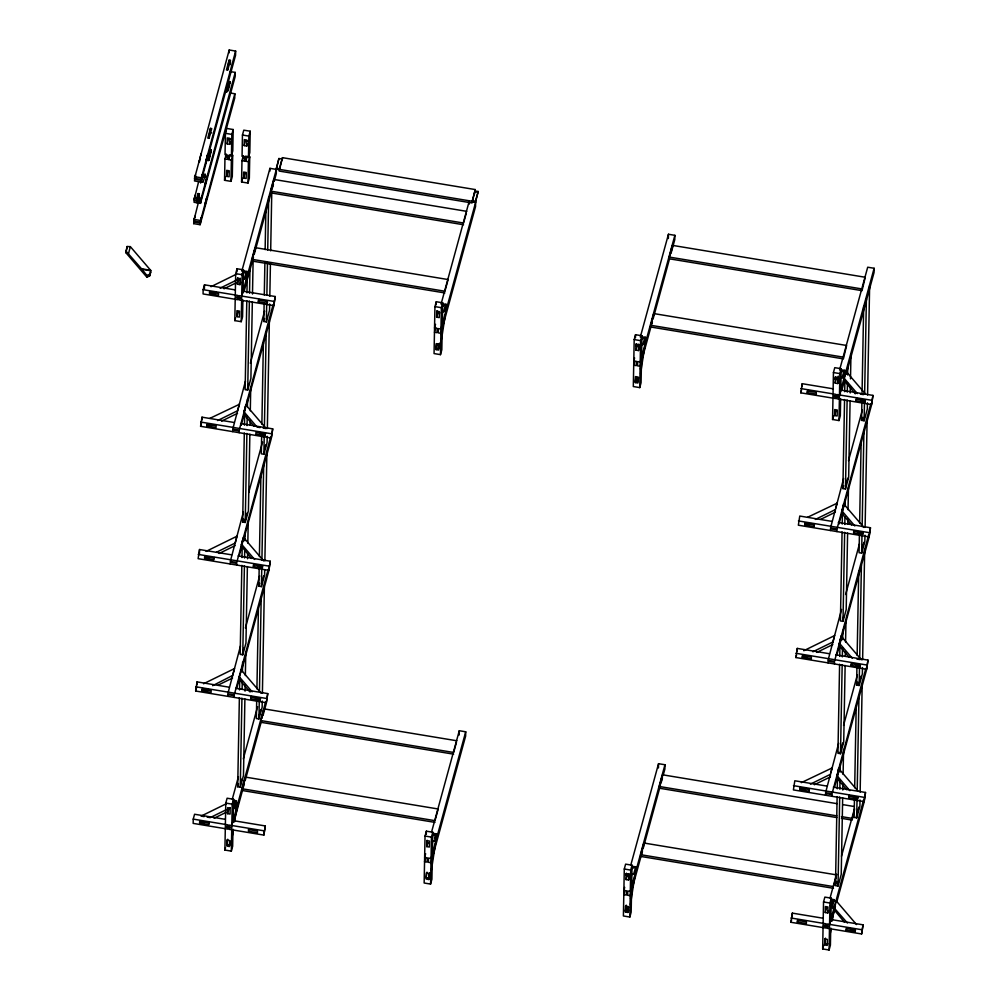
<?xml version="1.0" encoding="UTF-8"?>
<svg xmlns="http://www.w3.org/2000/svg" width="1000" height="1000" viewBox="0 0 1000 1000"><rect width="100%" height="100%" fill="white"/><g stroke="black" fill="none" stroke-linecap="round" stroke-linejoin="round"><path stroke-width="1.5" d="M150.612 272.438L149.675 275.875L146.925 277.225L125.875 252.7L127.125 246.525L130.338 246.625L150.65 270.3L150.6 272.863M127.125 246.525L125.875 252.7M125.913 251L141.562 268.8L150.65 270.3M146.925 277.225L146.962 275.525L141.562 268.8M149.675 275.875L150.65 270.725L141.55 269.225M230.975 93.125L234.838 93.763L234.75 98.025L200.1 224.7L193.675 223.637L194.375 219.488M200.1 224.7L201.488 217.262L200.15 222.138L193.725 221.075L198.65 201.488M196.688 200.15L198.062 193.575L199.338 193.787L197.925 202.925L200.5 203.35L201.875 195.912L200.55 200.787L197.975 200.362L199.312 195.487L198.025 195.275L196.688 200.15L194.125 199.725L198.637 181.625M195.5 175.575L194.475 180.938L200.9 182L235.55 55.338L235.637 51.062L229.2 50L194.525 178.375L200.95 179.438L202.275 174.562L202.262 175.425M195.037 217.05L195.05 216.2L193.725 221.075M195.438 195.712L195.45 194.85L194.125 199.725M196.675 201L194.1 200.575L194.075 202.288L196.65 202.712L198.012 196.137L199.3 196.35M197.975 200.362L199.338 193.787M198.062 193.575L196.65 202.712M199.325 160.413L199.3 162.113L200.413 158.025M200.588 183.05L202.75 173.975L205.312 174.4L205.263 177.387L202.688 176.962M201.163 155.3L201.188 153.588L199.7 159.05M200.15 222.138L234.838 93.763M200.55 200.787L235.238 72.412L230.087 71.562M200.9 182L200.938 180.287L194.5 179.225M200.95 179.438L235.637 51.062M202.75 173.975L201.6 182.138M193.238 819.112L193.162 823.388L227.875 829.125L227.95 824.862L193.238 819.112L194.575 814.25L225.188 819.312M235.613 688.263L267.75 693.587L266.337 702.725L195.637 691.025L197.05 681.888L229.188 687.2M231.663 554.85L199.525 549.525L198.113 558.675L268.825 570.363L270.238 561.225L238.1 555.913M240.575 423.55L272.712 428.862L271.3 438.013L200.588 426.312L202 417.175L234.137 422.488M203.15 289.688L203.075 293.95L237.775 299.7L237.862 295.425L203.15 289.688L204.488 284.812L235.087 289.875M197 684.737L197.05 681.888M199.45 553.8L199.525 549.525M201.95 420.012L202 417.175M204.4 289.075L204.488 284.812M208.487 157.425L210.05 149.725L211.337 149.938L209.013 160.425M208.85 138.212L210.45 128.375L211.737 128.588L209.075 138.338L207.787 138.125L210.45 128.375M210.65 152.387L210.025 151.425M202.087 690.812L202.125 689.1L211.125 690.588L211.088 692.3L202.087 690.812L202.763 688.375M207.05 426.087L207.075 424.387L216.075 425.875L216.038 427.587L207.05 426.087L207.712 423.663M206.012 821.775L201.9 823.8L201.925 822.087M208.487 689.412L204.375 691.438L204.412 689.725M209.6 557.737L206.85 559.075L206.887 557.375M213.45 424.7L209.325 426.725L209.363 425.012M215.925 292.337L211.8 294.363L211.838 292.65M208.612 824.663L208.65 822.95L199.65 821.462L199.613 823.162L208.612 824.663L209.275 822.225M213.562 559.938L213.6 558.237L204.6 556.75L204.562 558.45L213.562 559.938L214.237 557.5M212.638 685.688L232.625 675.462L234.5 668.575L203.562 683.763M230.975 181.363L231.375 160.012L232.7 155.137L232.3 176.488L230.975 181.363L224.55 180.287L224.95 158.95L226.275 154.075L226.225 157.125M231.375 160.012L228.8 159.588L228.875 155.312L231.45 155.738L232.787 150.863L233.188 129.525L226.75 128.45L225.425 133.325L225.025 154.675L227.6 155.1L227.512 159.375L224.95 158.95M226.55 176.337L226.663 170.362L229.237 170.787L229.125 176.762L226.55 176.337L227.887 171.475M227.162 143.9L227.275 137.912L229.838 138.338L229.725 144.325L227.162 143.9L228.487 139.025L231.062 139.45M229.15 52.85L229.2 50M228.675 83.65L228.713 81.512L230 81.725L229.95 83.863L228.675 83.65L226.388 92M230.312 64.65L230.4 60.388L229.112 60.175L227.512 70.013M229.3 84.188L228.675 83.225M231.45 155.738L231.85 134.388L233.188 129.525M235.238 72.412L235.15 76.675L200.5 203.35M232.975 829.463L232.662 846.237L231.325 851.112L224.9 850.05L225.338 827L227.9 827.425M233.113 822.337L233.538 799.275L227.113 798.213L225.775 803.088L225.35 826.137L227.925 826.562M227.775 696.35L227.812 694.638L234.237 695.7L234.2 697.412M230.25 563.987L230.287 562.275L236.713 563.337L236.688 565.05M232.725 431.625L232.763 429.925L239.188 430.988L239.163 432.688M242.887 300.038L242.562 316.812L241.238 321.675L234.812 320.613L235.238 297.562L237.812 297.987M243.012 292.9L243.45 269.837L237.025 268.775L235.688 273.65L235.25 296.712L237.825 297.137M236.962 271.825L237.025 268.775M230.138 807.812L230.087 814.075L227.512 813.65L227.625 807.675L230.2 808.1M236.812 316.663L236.925 310.688L239.5 311.112L239.387 317.087L236.812 316.663L238.15 311.8M237.425 284.212L237.537 278.238L240.113 278.663L240 284.637L237.425 284.212L238.75 279.35L237.413 280.012L237.75 277.863M248 183.062L248.4 161.713L245.825 161.287L247.162 156.412L249.737 156.838L249.338 178.188L248 183.062L241.575 182L241.975 160.65L243.3 155.775L243.25 158.825M245.825 161.287L245.912 157.012L248.475 157.438L249.812 152.575L250.212 131.225L243.787 130.162L242.45 135.025L242.05 156.375L244.625 156.8L244.537 161.075L241.975 160.65M235.087 543.525L236.988 536.213L206.038 551.4M239.45 404.275L209.85 418.375M243.575 178.05L243.688 172.062L246.262 172.488L246.15 178.475L243.575 178.05L244.913 173.175M244.188 145.6L244.3 139.625L246.875 140.05L246.762 146.025L244.188 145.6L245.525 140.725L248.088 141.15M231.325 851.112L231.762 828.062L229.188 827.638M233.538 799.275L232.213 804.15L231.775 827.2L229.2 826.775M241.238 321.675L241.663 298.625L239.1 298.2M243.45 269.837L242.113 274.713L241.688 297.775L239.112 297.35M245.238 156.925L245.263 156.075M233.95 801.675L233.975 800.387L236.537 800.812L234.412 808.612M233.962 808.062L235.212 801.888L235.188 803.587M246.525 157.137L246.537 156.287M248.475 157.438L248.875 136.088L250.212 131.225M241.45 546.287L251.525 558.475M263.688 560.938L243.375 537.263L241.475 544.587L243.025 539.062M244.013 412.163L243.912 414.363L254 426.112M243.95 412.225L245.85 404.913L266.163 428.575L263.137 428.075M239.025 678.587L239.013 676.513L252.125 691.787M241.5 546.225L241.537 544.525M244.9 698.938L243.475 775.487L240.275 787.175L237.7 786.75L239.375 697.712M239.513 689.9L239.725 678.975M241.85 565.35L240.175 654.388L242.75 654.812L245.95 643.125L247.387 566.587M241.988 557.55L242.2 546.613M249.862 434.225L248.425 510.763L245.225 522.463L242.662 522.038L244.325 433M244.475 425.188L244.675 414.25M246.8 300.637L245.138 389.675L247.7 390.1L250.9 378.413L252.338 301.863M246.95 292.825L247.213 278.775M240.888 671.762L240.9 669.625L261.212 693.3M240.275 787.175L241.938 698.138M242.113 688.763L242.262 680.962M242.438 671.587L242.613 662.212M242.75 654.812L244.412 565.775M244.562 557.975L244.713 550.163M244.887 540.788L245.037 532.975M245.225 522.463L246.9 433.425M247.037 425.613L247.213 416.238M247.387 406.863L247.537 399.062M247.7 390.1L249.375 301.062M249.513 293.25L249.988 268.263M434.975 822.387L242.15 790.487L242.175 788.775L245.375 777.087L438.2 808.988L435 820.675L242.175 788.775M444.875 292.95L252.05 261.05L252.087 259.337L255.287 247.65L448.113 279.55L444.913 291.238L252.087 259.337M245.05 691.137L245.175 684.887M245.35 675.512L245.787 652.087M247.525 558.775L247.613 554.087M247.825 543.15L248.225 521.287M250.037 424.85L250.125 420.163M250.3 410.8L250.738 387.362M252.488 294.062L253.1 261.25M245.1 778.487L242.15 790.487M255.012 249.05L253.85 254.088M255.287 247.65L252.05 261.05M250.938 698.888L250.975 697.188L259.975 698.675L259.938 700.375L250.938 698.888L251.612 696.45M253.412 566.538L253.45 564.825L262.45 566.312L262.413 568.025L253.412 566.538L254.088 564.1M258.375 301.812L258.4 300.113L267.4 301.6L267.375 303.3L258.375 301.812L259.037 299.375M256.712 699.8L256.363 718.55L258.938 718.975L262.137 707.275L262.25 701.025M256.913 688.863L258.412 609.2M264.7 570.237L264.613 574.925L261.413 586.613L258.837 586.188L259.163 569M259.4 556.512L260.95 473.725M261.663 435.087L261.312 453.825L263.888 454.25L267.087 442.562L267.2 436.312M261.875 424.15L263.387 342.925M269.675 303.95L269.562 310.2L266.363 321.9L263.788 321.475L264.15 302.725M264.288 294.913L264.9 262.113M265.138 249.613L265.9 209M260.225 698.875L257.488 700.225L257.525 698.512M262.712 566.512L259.962 567.863L260 566.163M265.188 434.162L262.438 435.5L262.475 433.8M258.938 718.975L259.288 700.225M259.462 690.85L261.212 597.125M261.413 586.613L261.762 567.863M261.913 560.062L263.725 463.212M263.888 454.25L264.212 437.075M264.387 427.7L266.163 332.413M266.363 321.9L266.712 303.15M266.863 295.338L267.475 262.538M267.712 250.037L268.7 196.938M264.887 435.662L264.925 433.95L255.925 432.463L255.888 434.175L264.887 435.662L265.562 433.225M269.887 171.175L269.938 168.337L276.363 169.4L276.288 173.663L274.25 181.112M456.863 740.775L264.037 708.875L260.837 720.575L260.812 722.275L453.625 754.175M463.537 224.75L270.712 192.85L270.75 191.137L273.95 179.45L466.775 211.35M271 190.588L270.988 191.45L273.275 183.088M262.4 693.225L264.387 587M264.875 560.862L266.925 451.512M267.35 428.5L269.363 320.725M269.825 296.15L270.438 263.337M270.675 250.85L271.75 193.05M263.75 711.137L263.762 710.275L261.475 718.625M273.65 181.7L273.675 180.85M264.037 708.875L262 717.887M273.913 181.15L273.95 179.45M263.95 830.812L229.237 825.075L229.163 829.338L263.863 835.088L265.275 825.938L233.137 820.625M266.337 702.725L267.75 693.587M270.238 561.225L268.863 570.737L241.137 672.075M271.3 438.013L272.712 428.862M243.05 291.188L275.188 296.512L273.812 306.025L246.5 405.863M282.15 159.062L279.462 169.662L276.25 169.125L278.925 158.525L282.15 159.062L282.125 159.913M265.275 825.938L263.863 835.088M275.188 296.512L273.775 305.65L239.062 299.913L239.15 295.637L273.85 301.375M278.925 158.525L276.25 169.125M279.225 169.35L279.188 171.062L472.013 202.963L475.238 189.562L282.425 157.662L279.225 169.35L472.05 201.25M282.387 159.362L282.425 157.662M432.388 853.587L432.788 832.237L426.362 831.175L425.037 836.05L424.15 883.012L430.575 884.075L431.912 879.2L432.312 857.85M442.3 324.15L442.7 302.8L436.275 301.737L434.938 306.613L434.062 353.575L440.487 354.637L441.825 349.775L442.225 328.425M426.312 834.225L426.362 831.175M436.213 304.788L436.275 301.737M426.763 846.612L426.875 840.638L429.45 841.062L429.338 847.038L426.763 846.612L427.762 842.962M436.062 349.625L436.175 343.65L438.75 344.075L438.638 350.05L436.062 349.625L437.4 344.762M436.675 317.175L436.788 311.2L439.363 311.625L439.25 317.6L436.675 317.175L438.013 312.312L436.688 313L437.025 310.85M428.738 879.488L428.85 873.512L426.275 873.088L426.163 879.062L428.738 879.488L429.4 877.05M430.575 884.075L431.463 837.113L432.788 832.237M440.487 354.637L441.362 307.675L442.7 302.8M459.2 735L459.288 730.725L465.712 731.787L465.637 736.062L430.975 862.725L428.413 862.3L428.488 858.037L431.062 858.462L465.712 731.787M469.137 204.137L469.188 201.287L441.062 304.113M472.3 200.7L472.287 201.55L475.5 202.087L478.188 191.488L474.975 190.963L472.3 200.7L475.513 201.238L475.5 202.087M474.975 190.963L474.95 191.812L478.162 192.338M475.238 189.562L474.412 194.188M475.625 202.362L475.538 206.625L440.887 333.3L438.312 332.875L438.4 328.6L440.962 329.025L475.625 202.362L471.763 201.725M631.65 886.55L632.05 865.2L625.612 864.137L624.288 869.013L623.4 915.975L629.837 917.038L631.163 912.163L631.562 890.812M641.55 357.113L641.95 335.763L635.525 334.7L634.188 339.575L633.312 386.538L639.738 387.6L641.075 382.738L641.475 361.388M635.462 337.75L635.525 334.7M625.413 912.025L625.525 906.05L628.1 906.475L627.987 912.45L625.413 912.025L626.45 908.162M626.025 879.575L626.138 873.6L628.7 874.025L628.587 880L626.025 879.575L627.35 874.7L626.038 875.4L626.375 873.238M635.325 382.587L635.438 376.613L638 377.038L637.888 383.013L635.325 382.587L636.65 377.725M635.925 350.138L636.038 344.162L638.612 344.588L638.5 350.562L635.925 350.138L637.263 345.275M629.837 917.038L630.712 870.075L632.05 865.2M639.738 387.6L640.612 340.637L641.95 335.763M833.475 888.312L640.65 856.413L640.688 854.7L643.888 843.012L836.712 874.912M650.562 326.975L653.787 313.575L846.612 345.475L843.388 358.875L650.562 326.975L653.512 314.975M640.938 854.15L640.925 855.013L642.062 850.825M650.837 325.575L653.138 316.363M643.85 844.712L643.888 843.012M653.763 315.287L653.787 313.575M658.462 767.962L658.538 763.688L664.963 764.75L664.887 769.025L663.25 774.987M668.363 238.525L668.45 234.25L674.875 235.325L674.788 239.587L671.125 253M837 803.662L662.537 774.8L659.338 786.5L659.312 788.2L836.838 817.575M669.25 257.062L669.212 258.775L862.038 290.663L865.275 277.262L672.45 245.375L669.25 257.062L862.075 288.962M659.6 785.95L659.587 786.8L662.262 776.2M791 918L825.713 923.75L825.625 928.012L790.925 922.275L792.337 913.125L822.938 918.2M826.95 786.087L794.812 780.775L793.4 789.912L864.1 801.612L865.512 792.463L833.375 787.15M835.85 654.8L867.987 660.113L866.575 669.25L795.875 657.55L797.288 648.413L829.425 653.725M831.9 521.375L799.762 516.05L798.35 525.2L869.05 536.888L870.462 527.75L838.325 522.438M800.9 388.575L835.612 394.312L835.537 398.575L800.825 392.837L802.237 383.7L832.85 388.762M792.275 915.975L792.337 913.125M797.237 651.263L797.288 648.413M802.188 386.55L802.237 383.7M797.375 922.05L797.4 920.35L806.4 921.838L806.375 923.538L797.375 922.05L798.037 919.613M799.85 789.7L799.875 787.987L808.875 789.475L808.85 791.188L799.85 789.7L800.512 787.262M802.325 657.337L802.35 655.625L811.35 657.125L811.325 658.825L802.325 657.337L802.987 654.9M807.275 392.625L807.312 390.913L816.312 392.4L816.275 394.113L807.275 392.625L807.95 390.188M803.775 650.713L834.725 635.525M806.25 788.3L802.138 790.325L802.163 788.612M808.725 655.95L804.613 657.962L804.638 656.263M811.2 523.587L807.087 525.6L807.113 523.9M813.8 526.462L813.838 524.763L804.837 523.275L804.8 524.975L813.8 526.462L814.463 524.038M830.725 928.35L830.413 945.125L829.087 950L822.663 948.938L823.088 925.875L825.662 926.3M830.863 921.213L831.3 898.162L824.862 897.1L823.538 901.975L823.1 925.025L825.675 925.45M825.537 795.225L825.562 793.525L831.988 794.587L831.963 796.287M828.012 662.875L828.037 661.162L834.475 662.225L834.438 663.938M830.487 530.513L830.525 528.8L836.95 529.875L836.912 531.575M840.638 398.925L840.325 415.7L838.988 420.562L832.562 419.5L833 396.45L835.562 396.875M840.775 391.788L841.2 368.725L834.775 367.663L833.438 372.537L833.012 395.6L835.588 396.025M825.275 912.537L825.387 906.562L827.95 906.988L827.837 912.962L825.275 912.537L826.6 907.663M834.575 415.55L834.688 409.575L837.25 410L837.138 415.975L834.575 415.55L835.9 410.688M835.175 383.1L835.288 377.125L837.862 377.55L837.75 383.525L835.175 383.1L836.513 378.237L835.2 378.925L835.525 376.775M832.85 642.412L834.362 636.475M835.288 512.188L835.325 509.625L815.35 519.438M832.25 767.887L801.312 782.65M837.212 503.162L807.613 517.263M829.087 950L829.513 926.95L826.95 926.513M831.3 898.162L829.963 903.037L829.538 926.087L826.963 925.662M838.988 420.562L839.425 397.512L836.85 397.088M841.2 368.725L839.875 373.6L839.438 396.662L836.862 396.238M831.675 902.262L831.725 899.275L834.3 899.7L834.275 900.987L831.7 900.562M832.975 902.487L833.012 900.775L831.75 906.95L844.362 922.075M834.038 910.812L836.213 900.875L856.525 924.55M843.95 381.375L843.975 379.663M846.8 789.712L836.712 777.962L838.65 768.512L857.95 791M849.287 657.362L839.2 645.6L841.125 636.15L861.45 659.825M851.762 525L841.675 513.25L843.6 503.8L863.925 527.463M844.2 380.462L855.288 393.825M844.225 378.762L846.125 371.45L865.425 393.925M837.125 796.6L835.462 885.638L838.025 886.062L841.225 874.375L842.663 797.825M837.275 788.787L837.475 777.85M839.6 664.237L837.938 753.275L840.512 753.7L843.713 742.013L845.138 665.475M839.75 656.438L839.95 645.5M842.075 531.888L840.413 620.925L842.987 621.35L846.188 609.65L847.613 533.112M842.225 524.075L842.425 513.138M850.088 400.75L848.662 477.3L845.462 488.988L842.887 488.562L844.562 399.525M844.7 391.712L844.912 380.775M838.65 768.512L838.612 770.65L838.675 768.95M841.075 638.713L841.125 636.15M839.2 645.6L841.162 636.587L839.663 642.05M846.075 374L846.125 371.45M838.025 886.062L839.7 797.025M839.837 789.212L840.025 779.837M840.163 772.038L840.312 764.225M840.512 753.7L842.175 664.663M842.325 656.862L842.5 647.487M842.638 639.675L842.812 630.3M842.987 621.35L844.65 532.312M844.8 524.5L844.938 516.688M845.15 505.75L845.263 499.5M845.462 488.988L847.125 399.95M847.275 392.137L847.45 382.762M847.6 374.963L847.775 365.588M842.812 790.025L842.925 783.775M843.1 774.4L843.562 749.4M845.312 656.1L845.4 651.413M845.575 642.038L845.987 620.175M847.788 523.737L847.875 519.05M848.05 509.688L848.462 487.812M850.238 392.95L850.35 386.7M850.5 378.888L850.975 353.888M846.225 930.138L846.25 928.425L855.25 929.912L855.212 931.625L846.225 930.138L846.888 927.7M848.7 797.775L848.725 796.075L857.725 797.562L857.7 799.262L848.7 797.775L849.362 795.337M851.175 665.425L851.2 663.713L860.2 665.2L860.175 666.912L851.175 665.425L851.838 662.987M853.65 533.062L853.688 531.35L862.675 532.837L862.65 534.55L853.65 533.062L854.312 530.625M856.125 400.7L856.162 399L865.163 400.487L865.125 402.188L856.125 400.7L856.787 398.263M854.562 809.625L852.138 820.1L841.425 818.325M854.438 800.25L854.125 817.438L856.688 817.862L859.887 806.162L860 799.912M854.675 787.75L856.2 706.525M862.487 667.562L862.362 673.8L859.163 685.5L856.6 685.075L856.912 667.887M857.15 655.4L858.725 571.038M859.425 533.975L859.075 552.712L861.65 553.138L864.837 541.45L864.963 535.2M859.625 523.038L861.15 441.812M867.438 402.837L867.325 409.087L864.125 420.788L861.55 420.363L861.875 403.175M862.075 392.238L863.688 306.325M855.55 930.125L852.8 931.475L852.837 929.762M857.987 797.763L855.238 799.112L855.275 797.4M860.462 665.4L857.725 666.75L857.75 665.037M862.938 533.05L860.2 534.388L860.225 532.688M865.45 400.688L862.712 402.038L862.738 400.337M856.688 817.862L857.038 799.112M857.212 789.737L858.975 696.012M859.163 685.5L859.513 666.75M859.663 658.938L861.413 565.225M861.65 553.138L861.963 535.962M862.138 526.587L863.95 429.738M864.125 420.788L864.475 402.038M864.613 394.225L866.4 298.938M860.15 792.1L862.175 684.325M862.625 659.75L864.7 548.837M865.1 527.388L867.125 419.613M867.588 395.025L869.625 285.688M861.7 929.7L826.988 923.962L826.912 928.225L861.625 933.962L863.037 924.825L830.9 919.513M865.512 792.463L864.137 801.988L836.825 901.825M867.987 660.113L866.612 669.625L834.412 787.35M870.462 527.75L869.087 537.263L840.15 643.075M840.8 390.075L872.938 395.4L871.562 404.913L838.95 524.125M839.562 370.037L867.7 267.213L874.125 268.275L874.038 272.55L846.325 373.888M863.037 924.825L861.625 933.962M872.938 395.4L871.525 404.538L836.825 398.787L836.9 394.525L871.612 400.262M240.312 278.288L239.988 280.438L237.413 280.012M230.087 841.05L229.45 845.2L226.875 844.775L227.725 839.237M232.413 835.575L233.35 829.5M234.525 821.9L236.637 808.238M439.05 348.488L436.037 348.288L436.675 344.125M438.6 348.713L439.462 343.162M441.425 334.7L443.7 320M441.575 339.075L445.325 314.775M427.125 840.275L426.788 842.438L429.363 842.862M426.125 877.712L429.137 877.925L426.125 877.712L426.987 872.175M428.7 878.138L429.55 872.6M431.525 864.137L433.113 853.85M431.425 870.025L435.65 842.688M639.85 345.75L635.95 345.962L636.275 343.812M638.513 346.388L638.85 344.237M638.3 381.45L635.288 381.238L635.925 377.088M637.85 381.662L638.5 377.512M640.45 369.137L642.95 352.962M640.588 373.562L644.812 346.213M626.038 875.4L628.612 875.825L628.938 873.662M625.375 910.675L628.387 910.888L625.375 910.675L626.237 905.138M627.95 911.1L628.587 906.95M630.55 898.575L632.812 883.863M630.45 904.513L634.913 875.65M835.2 378.925L837.763 379.35L838.263 376.112M824.625 943.662L827.638 943.875L824.625 943.662L825.487 938.125M831.612 919.788L832.062 916.85M830.4 932.938L831.112 928.388M832.275 920.788L833.925 910.15M128.438 253.95L130.338 246.625M194.525 178.375L195.525 174.725M194.875 179.45L195.7 176.462M229.112 60.175L226.45 69.912L227.725 70.125L230.4 60.388M210.05 149.725L207.387 159.462L208.675 159.675M228.713 81.512L226.05 91.263L227.325 91.475L230 81.725M208.375 159.887L210.662 151.537M227.037 91.688L229.325 83.338M208.363 160.738L211.337 149.938M205.312 174.4L203.188 182.2L200.613 181.775M228.05 90.825L229.575 85.262M197.925 202.925L198.6 200.487M193.675 223.637L194.488 220.65M229.725 144.325L230.4 141.888M227.512 159.375L228.512 155.712M228.8 159.588L230.138 154.713M224.55 180.287L225.55 176.637M246.762 146.025L247.425 143.588M244.537 161.075L245.538 157.425M241.575 182L242.575 178.337M248.4 161.713L249.737 156.838M241.812 271.163L269.938 168.337M200.588 426.312L201.588 422.663M240 284.637L240.662 282.213M244.312 279.175L246.1 272.688M243.025 279.4L245.175 278.363L247.062 271.475L243.212 270.837M234.812 320.613L235.475 318.188M241.713 296.062L276.363 169.4M270.712 192.85L273.113 184.075M244.075 291.388L253.463 257.113M254.275 254.137L271.4 191.55M272.213 188.562L273.438 184.1M245.45 381.163L232.775 429.062L239.2 430.125L273.075 304.738M250.338 363.275L264.613 311.125M239.462 403.85L237.575 410.737L217.6 420.55M263.788 321.475L264.587 318.55M247.325 389.025L248.85 383.45M244.338 410.85L245.875 405.337M243.925 413.938L245.475 408.413M241.2 425.238L244.462 413.312M243.375 512.025L230.3 561.425L236.725 562.487L270.6 437.088M248.675 492.663L262.538 441.987M195.637 691.025L196.637 687.375M242.662 522.038L243.463 519.113M244.85 521.375L247.138 513.025M264.65 449L265.8 444.825M241.812 545.337L243.375 539.412M239.125 556.112L242.387 544.188M243.2 541.2L271.337 438.375M240.5 645.875L227.825 693.787L234.25 694.85L268.125 569.45M245.387 628L259.65 575.837M258.837 586.188L259.637 583.263M242.375 653.737L243.9 648.175M262.562 579.963L263.7 575.788M240.525 673.138L238.962 679.075L250.062 692M236.65 688.462L239.5 678.037M227.512 813.65L228.85 808.775M232.312 799.1L238.425 776.75M243.312 758.863L257.587 706.7M259.938 700.375L260.6 697.95M232.55 805.588L233.975 800.387M237.7 786.75L238.5 783.825M240.662 783.312L241.8 779.137M258.562 717.887L260.837 709.538M235.275 807.438L236.5 802.962L233.938 802.537M224.9 850.05L225.562 847.613M235.6 810.7L237.1 805.188M231.812 825.5L265.65 701.812M242.438 788.225L243.962 782.663M234.175 820.825L242.325 791.025M243.137 788.037L244.363 783.575M245.175 780.588L261.488 720.975M263.125 715.025L266.375 703.1M435.538 324.312L434.538 327.962L437.113 328.387L437.025 332.663L434.462 332.238M466.375 212.8L463.575 223.038L270.75 191.137M434.787 331.012L435.688 327.762M445.7 304.35L443.812 311.238L444.462 311.337L446.35 304.45L442.488 303.812M475.513 201.238L478.188 191.488M425.637 853.737L424.637 857.4L427.2 857.825L427.125 862.087L424.55 861.663L425.55 858.012M431.562 832.062L459.288 730.725M456.463 742.237L453.663 752.475L260.837 720.575M434.663 837.913L435.8 833.775M432.4 841.812L434.55 840.775L436.438 833.888L432.587 833.25M634.612 357.938L633.787 360.925L636.362 361.35L636.287 365.625L633.713 365.188L634.525 362.212M640.312 337.075L668.45 234.25M638.5 350.562L639.5 346.912M644.95 337.312L643.075 344.2L643.713 344.3L645.6 337.413L641.737 336.775M674.875 235.325L640.225 361.987L637.65 361.562L637.562 365.838L640.138 366.262L652.375 321.55M670.65 252.338L671.787 248.162M669.875 255.975L672.412 247.075M653.188 318.575L669.488 258.962M624.7 887.375L623.888 890.362L626.45 890.788L626.375 895.05L623.8 894.625L624.625 891.65M630.812 865.025L658.538 763.688M628.587 880L629.587 876.35M631.65 874.775L633.8 873.737L635.688 866.85L631.838 866.213M664.963 764.75L630.312 891.425L627.737 891L627.663 895.263L630.237 895.688L642.463 850.987M640.65 856.413L643.45 846.175M659.712 786.737L662.513 776.513M643.275 848L660.4 785.413M661.213 782.438L662.438 777.962M627.987 912.45L628.65 910.013M800.825 392.837L801.488 390.4M837.75 383.525L838.413 381.087M842.075 378.062L843.85 371.575M840.812 378.3L842.962 377.262L844.85 370.375L840.987 369.738M832.562 419.5L833.562 415.85M839.475 394.95L874.125 268.275M839.775 395.438L840.438 393M841.838 390.275L844.688 379.85M843.612 478.562L830.537 527.95L836.963 529.012L870.837 403.625M848.5 460.675L862.362 410.012M835.713 508.25L837.212 502.738M795.875 657.55L796.538 655.125M842.887 488.562L843.688 485.637M861.55 420.363L862.35 417.438M846.612 482.337L847.75 478.162M863.75 419.7L864.887 415.525M841.675 512.825L843.6 505.938M841.675 513.25L843.562 506.362M841.538 609.425L828.062 660.312L834.488 661.375L868.763 534.487M845.625 594.525L859.475 543.85M862.65 534.55L863.312 532.112M842.613 620.262L843.75 616.087M861.65 550.662L863.938 542.312M839.963 642.425L841.087 638.288M836.888 655L839.325 646.05M808.85 791.188L809.513 788.75M838.662 743.275L825.575 792.663L832.013 793.737L865.875 668.337M843.55 725.387L857.412 674.725M830.75 772.962L832.262 767.45M790.925 922.275L791.587 919.837M856.6 685.075L857.4 682.15M841.65 747.05L842.8 742.875M858.787 684.412L861.075 676.062M836.712 777.962L838.6 771.075M830.062 897.987L836.587 874.137M841.488 856.263L854.525 808.575M833.913 885.138L836.312 876.363M827.837 912.962L828.512 910.525M830.662 903.175L831.725 899.275M835.863 884.175L836.663 881.25M831.688 901.425L830.462 905.9L833.037 906.325M837.65 884.987L838.8 880.8M856.312 816.775L858.975 807.038M832.163 907.5L834.3 899.7M822.663 948.938L823.662 945.288M829.562 924.388L863.812 799.2M834.275 910.325L835.413 906.2M831.525 921.2L834.375 910.775M146.962 275.525L149.7 274.175M210.987 286.688L236.55 274.137M220.075 288.188L236.05 280.35M224.025 288.788L236.012 282.913M221.55 421.15L237.525 413.3M216.45 552.25L235.1 543.1M219.075 553.5L235.05 545.662M217.925 685.212L232.575 678.025M226.65 803.575L201.075 816.112L204.112 816.612M226.15 809.775L210.175 817.625L207.138 817.113M820.638 519.375L833.95 512.85M214.112 818.225L226.1 812.337M812.875 651.787L832.85 641.988M816.825 652.387L832.8 644.55M810.4 784.15L830.375 774.35L830.325 776.912L814.35 784.75M242.062 273.875L247.062 271.475M442.6 306.25L446.35 304.45M441.238 312.887L444.462 311.337M641.85 339.212L645.6 337.413M635.95 345.962L637.275 345.325M641.562 345.337L643.713 344.3M841.1 372.175L844.85 370.375M837.763 379.35L839.1 378.713M226.875 844.775L229.887 844.987M432.688 835.688L436.438 833.888M631.938 868.65L635.688 866.85M628.612 875.825L629.938 875.188M242.45 135.025L248.875 136.088M225.425 133.325L231.85 134.388M210.375 132.65L211.663 132.863M210.012 151.862L211.3 152.075M276.262 168.275L279.475 168.8M202.725 175.263L205.287 175.688M194.55 176.663L200.975 177.738M194.15 198.012L196.725 198.438M198.012 198.65L200.575 199.075M197.963 201.213L200.538 201.637M193.75 219.363L200.175 220.425M193.7 221.925L200.138 222.987M650.588 325.262L843.413 357.163M235.688 273.65L242.113 274.713M434.938 306.613L441.362 307.675M634.188 339.575L640.612 340.637M833.438 372.537L839.875 373.6M244.537 278.25L245.175 278.363M842.325 377.163L842.962 377.262M436.688 313L439.263 313.425M860.375 394.113L863.413 394.613M260.113 427.575L257.075 427.075L243.962 411.8M200.675 422.038L271.375 433.738M798.425 520.925L869.137 532.625M856.9 659.075L859.925 659.575M198.2 554.4L268.9 566.1M795.95 653.288L866.65 664.987M838.85 752.412L840.138 752.625M195.725 686.762L266.425 698.45M793.475 785.65L864.175 797.337M843.125 804.675L853.838 806.45M659.338 786.5L836.862 815.863M841.45 816.625L852.163 818.388M640.688 854.7L833.512 886.6M233.088 801.525L236.525 802.1M225.775 803.088L232.213 804.15M425.037 836.05L431.463 837.113M624.288 869.013L630.712 870.075M823.538 901.975L829.963 903.037M433.913 840.675L434.55 840.775M633.162 873.637L633.8 873.737M844.237 378.338L857.35 393.612M860.913 399.938L862.712 402.038M841.725 510.688L854.837 525.962M857.5 531.25L860.2 534.388M805.288 523.513L807.087 525.6M839.237 643.05L852.362 658.325M855.013 663.6L857.725 666.75M802.812 655.863L804.613 657.962M836.762 775.4L849.875 790.675M853.438 797.013L855.238 799.112M800.325 788.225L802.138 790.325M847.438 923.037L831.787 905.238M850.1 928.325L852.8 931.475M210 292.262L211.8 294.363M259.738 432.362L262.438 435.5M207.525 424.625L209.325 426.725M241.488 544.163L254.6 559.438M257.262 564.712L259.962 567.863M205.05 556.975L206.85 559.075M254.788 697.075L257.488 700.225M202.575 689.338L204.375 691.438M200.1 821.7L201.9 823.8M205.087 183.8L205.05 185.5L207.225 176L205.087 183.8M204.95 204.175L204.925 205.875L206.825 197.35L204.95 204.175M205.75 161.475L205.725 163.188L207.625 154.65L205.75 161.475M209.55 292.025L209.525 293.738L218.525 295.225L218.55 293.512L209.55 292.025M227.025 840.125L226.912 846.1L229.475 846.525L229.587 840.55L227.025 840.125M236.312 810.212L236.287 811.925L238.45 802.412L236.312 810.212M246.225 280.775L246.188 282.488L248.35 272.987L246.225 280.775M248.5 829.538L248.463 831.25L257.462 832.738L257.488 831.025L248.5 829.538M824.775 939.013L824.663 944.987L827.237 945.413L827.35 939.438L824.775 939.013"/></g></svg>
